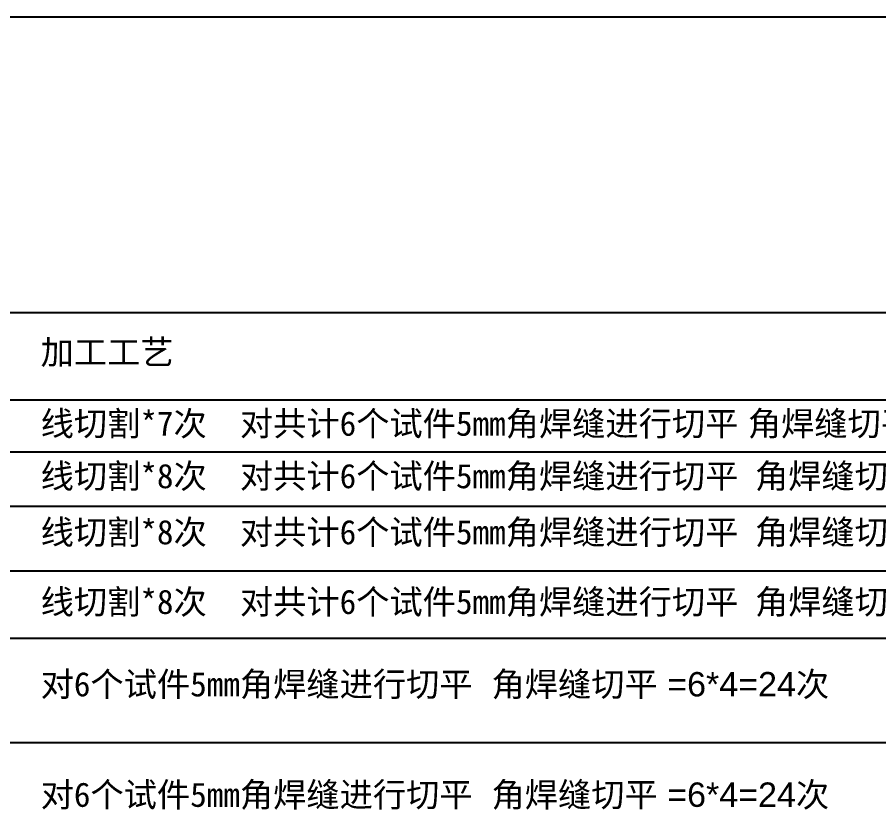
# Model space of a CAD drawing. Header units: millimetres. Extents: x 9380 to 24185, y -971 to 4358.
# Drawn here: x 16244 to 17659, y 3057 to 4358 of the extents above; entities that cross this region are included whole.
import ezdxf

# ---------------------------------------------------------------- set-up
doc = ezdxf.new("R2010")
doc.units = ezdxf.units.MM
doc.styles.get("Standard").update_dxf_attribs({"font": 'arial.ttf'})

msp = doc.modelspace()

# ---------------------------------------------------------------- linework, layer by layer
for p, q in [((24184.578, 4358.244), (14772.062, 4358.244)), ((15704.07, 3873.347), (19268.374, 3873.347)), ((15704.07, 3730.388), (19268.374, 3730.388)), ((15704.07, 3644.858), (18507.479, 3644.858)), ((15704.07, 3555.651), (19268.374, 3555.651)), ((15704.07, 3449.453), (19268.374, 3449.453)), ((15704.07, 3339.007), (19268.374, 3339.007)), ((15704.07, 3168.111), (19268.374, 3168.111))]:
    msp.add_line(p, q)

# ---------------------------------------------------------------- texts
at = {"char_height": 40, "attachment_point": 1}
for s, width, insert in [('{\\fSimSun|b0|i0|c134|p2;加工工艺} ', 1384.86359, (16282.888, 3828.464)), ('{\\fSimSun|b0|i0|c134|p2;线切割*7次  对共计6个试件5mm角焊缝进行切平} {\\fSimSun|b0|i0|c134|p2;角焊缝切平} =6*2=12{\\fSimSun|b0|i0|c134|p2;次}', 2211.25766, (16282.888, 3711.317)), ('{\\fSimSun|b0|i0|c134|p2;线切割*8次  对共计6个试件5mm角焊缝进行切平 角焊缝切平} =6*2=12{\\fSimSun|b0|i0|c134|p2;次} ', 1900.28005, (16282.888, 3625.222)), ('{\\fSimSun|b0|i0|c134|p2;线切割*8次  对共计6个试件5mm角焊缝进行切平 角焊缝切平} =6*2=12{\\fSimSun|b0|i0|c134|p2;次} ', 1808.13845, (16282.888, 3533.139)), ('{\\fSimSun|b0|i0|c134|p2;线切割*8次  对共计6个试件5mm角焊缝进行切平 角焊缝切平} =6*2=12{\\fSimSun|b0|i0|c134|p2;次} ', 1813.8975, (16282.888, 3418.734)), ('{\\fSimSun|b0|i0|c134|p2;对6个试件5mm角焊缝进行切平}  {\\fSimSun|b0|i0|c134|p2;角焊缝切平} =6*4=24{\\fSimSun|b0|i0|c134|p2;次}', 1384.86359, (16282.888, 3283.503)), ('{\\fSimSun|b0|i0|c134|p2;对6个试件5mm角焊缝进行切平}  {\\fSimSun|b0|i0|c134|p2;角焊缝切平} =6*4=24{\\fSimSun|b0|i0|c134|p2;次}', 1384.86359, (16282.888, 3102.236))]:
    msp.add_mtext_dynamic_manual_height_columns(s, width=width, gutter_width=12.5, heights=[0], dxfattribs=dict(at, insert=insert))

doc.saveas('drawing.dxf')
